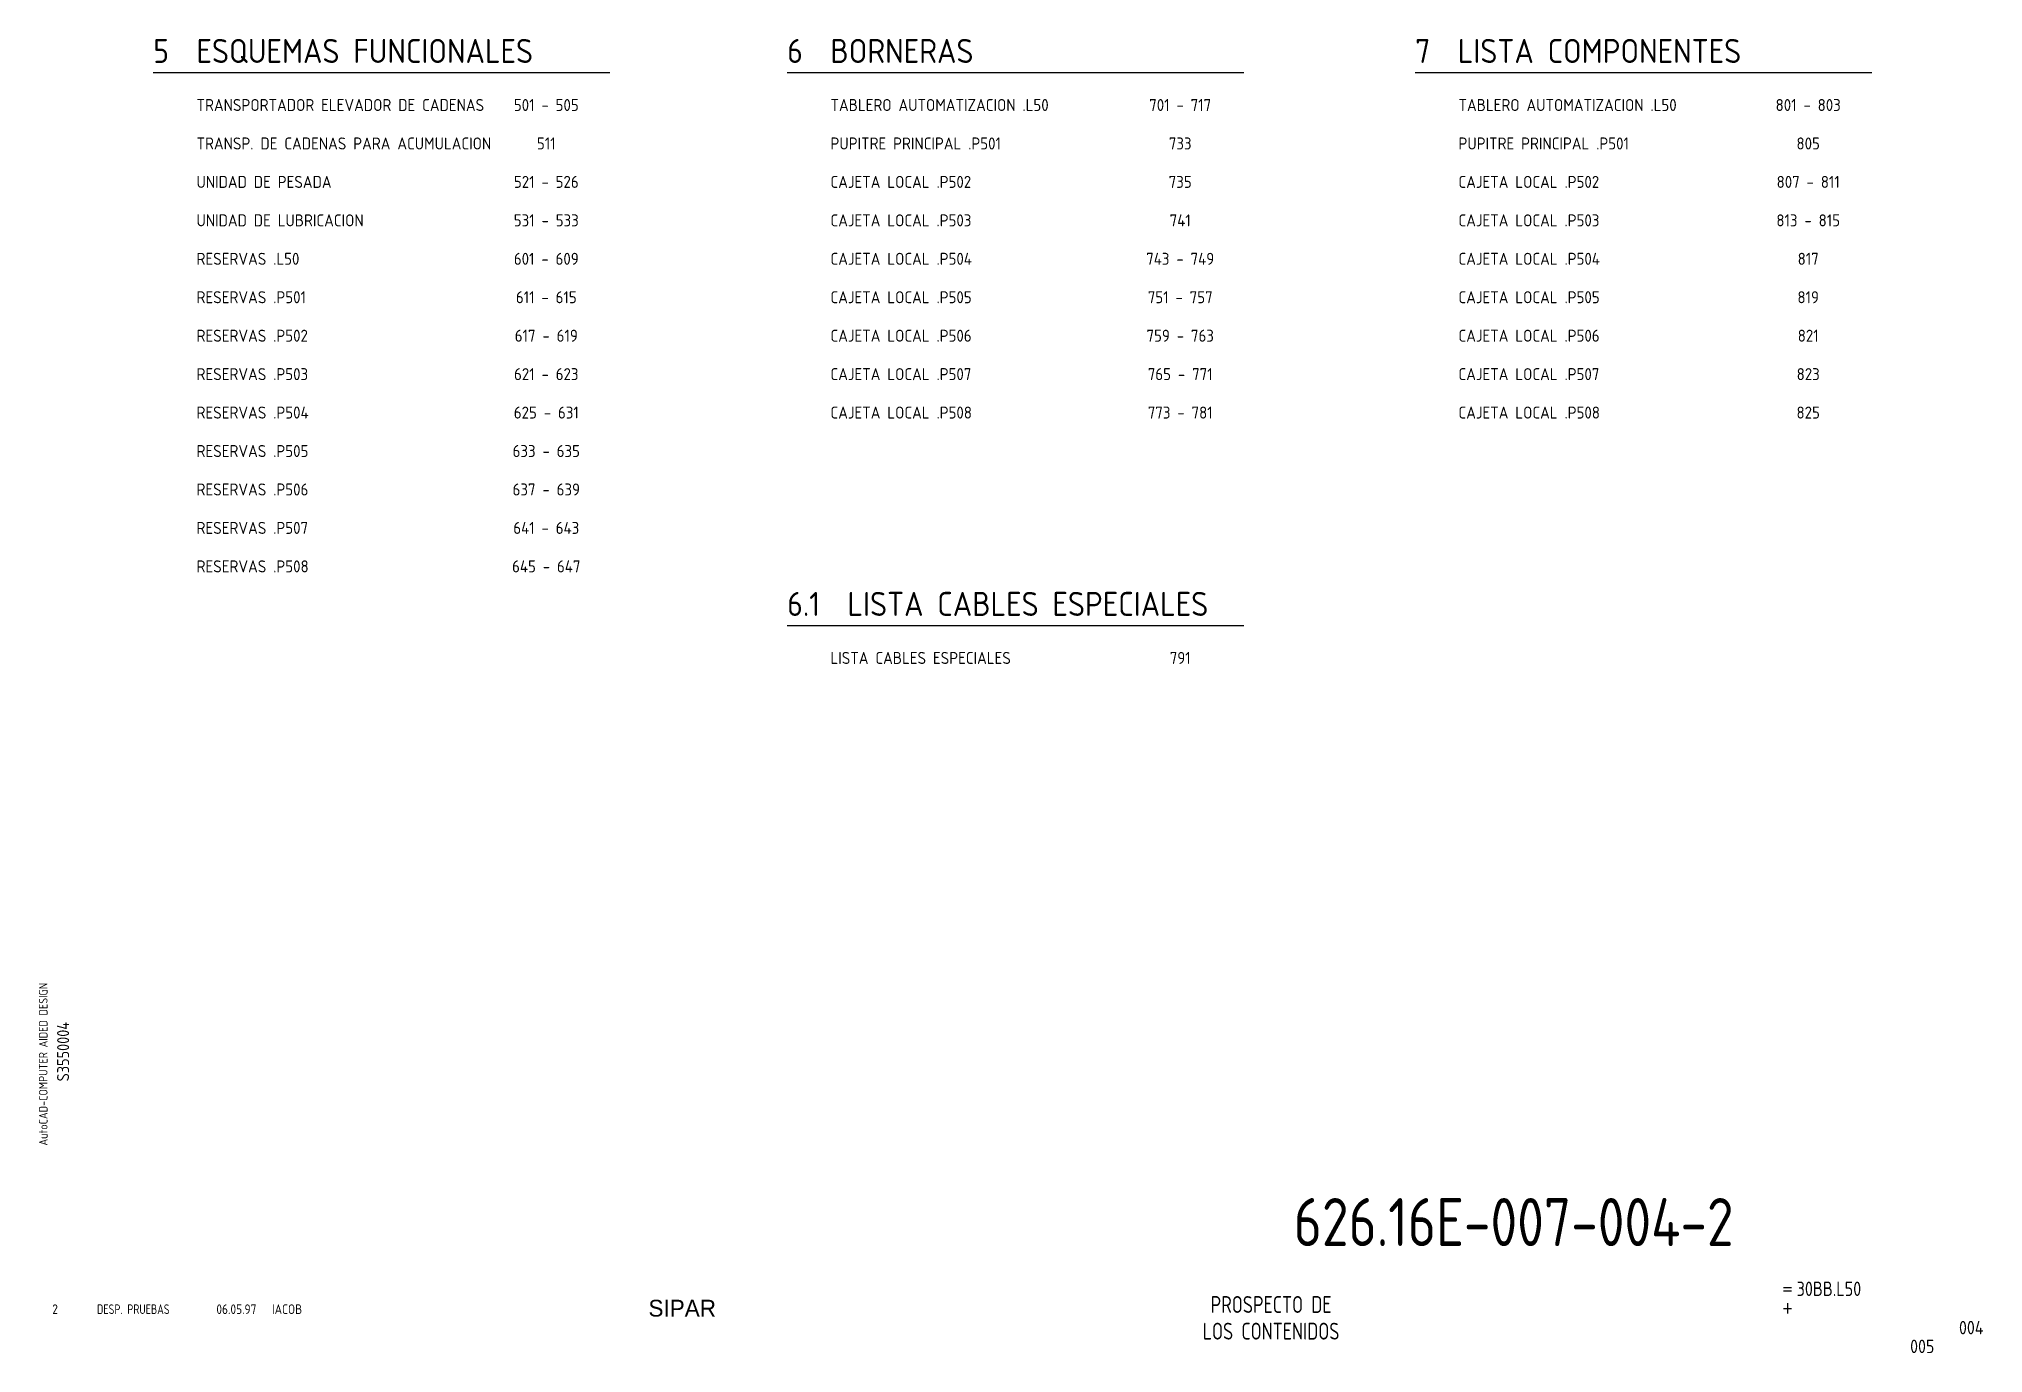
# Model space of a CAD drawing. Extents: x 10 to 414, y 6 to 279.
import ezdxf
from ezdxf.enums import TextEntityAlignment as Align

# ---------------------------------------------------------------- set-up
doc = ezdxf.new("R2010")
doc.units = 0
doc.header["$LTSCALE"] = 5
doc.header["$MEASUREMENT"] = 0
doc.layers.get('0').update_dxf_attribs({"linetype": 'CONTINUOUS'})
doc.layers.add('3', color=3, linetype='CONTINUOUS')
doc.layers.add('CART', color=7, linetype='CONTINUOUS')
doc.styles.add('DIN', font='DIN.shx', dxfattribs={"width": 0.85})
doc.styles.add('ISO', font='ISO')
doc.styles.add('N', font='ROMANS', dxfattribs={"width": 0.85, "height": 3})
doc.styles.add('X', font='UNIV.SHX', dxfattribs={"height": 3.5})

# ---------------------------------------------------------------- blocks, each defined once
blk = doc.blocks.new('REV2')
at = {"color": 3, "style": 'DIN'}
for s, width, p in [('2', 0.9, (12.45, 13.79)), ('DESP. PRUEBAS', 0.8, (21.76, 13.79)), ('06.05.97', 0.9, (46.59, 13.79)), ('IACOB', 0.9, (58.16, 13.79))]:
    blk.add_text(s, height=2, dxfattribs=dict(at, width=width)).set_placement(p)

msp = doc.modelspace()

# ---------------------------------------------------------------- linework, layer by layer
at = {"layer": '3'}
for p, q in [((33.46, 272.11), (128.46, 272.11)), ((165.34, 272.11), (260.34, 272.11)), ((295.98, 272.11), (390.98, 272.11)), ((165.34, 157.05), (260.34, 157.05))]:
    msp.add_line(p, q, dxfattribs=at)

# ---------------------------------------------------------------- block references
at = {"linetype": 'Continuous'}
msp.add_blockref('REV2', (0, 0), dxfattribs=at)

# ---------------------------------------------------------------- texts
at = {"color": 2, "style": 'ISO'}
for s, p in [('5  ESQUEMAS FUNCIONALES', (33.46, 274.11)), ('6  BORNERAS', (165.34, 274.11)), ('7  LISTA COMPONENTES', (295.98, 274.11)), ('6.1  LISTA CABLES ESPECIALES', (165.34, 159.05))]:
    msp.add_text(s, height=5, dxfattribs=at).set_placement(p)
at = {"style": 'ISO'}
for s, p in [('TRANSPORTADOR ELEVADOR DE CADENAS ', (42.46, 264.11)), ('TABLERO AUTOMATIZACION .L50', (174.34, 264.11)), ('TABLERO AUTOMATIZACION .L50', (304.98, 264.11)), ('TRANSP. DE CADENAS PARA ACUMULACION', (42.46, 256.11)), ('PUPITRE PRINCIPAL .P501', (174.34, 256.11)), ('PUPITRE PRINCIPAL .P501', (304.98, 256.11)), ('UNIDAD DE PESADA', (42.46, 248.11)), ('CAJETA LOCAL .P502', (174.34, 248.11)), ('CAJETA LOCAL .P502', (304.98, 248.11)), ('UNIDAD DE LUBRICACION', (42.46, 240.11)), ('CAJETA LOCAL .P503', (174.34, 240.11)), ('CAJETA LOCAL .P503', (304.98, 240.11)), ('RESERVAS .L50', (42.46, 232.11)), ('CAJETA LOCAL .P504', (174.34, 232.11)), ('CAJETA LOCAL .P504', (304.98, 232.11)), ('RESERVAS .P501', (42.46, 224.11)), ('CAJETA LOCAL .P505', (174.34, 224.11)), ('CAJETA LOCAL .P505', (304.98, 224.11)), ('RESERVAS .P502', (42.46, 216.11)), ('CAJETA LOCAL .P506', (174.34, 216.11)), ('CAJETA LOCAL .P506', (304.98, 216.11)), ('RESERVAS .P503', (42.46, 208.11)), ('CAJETA LOCAL .P507', (174.34, 208.11)), ('CAJETA LOCAL .P507', (304.98, 208.11)), ('RESERVAS .P504', (42.46, 200.11)), ('CAJETA LOCAL .P508', (174.34, 200.11)), ('CAJETA LOCAL .P508', (304.98, 200.11)), ('RESERVAS .P505', (42.46, 192.11)), ('RESERVAS .P506', (42.46, 184.11)), ('RESERVAS .P507', (42.46, 176.11)), ('RESERVAS .P508', (42.46, 168.11)), ('LISTA CABLES ESPECIALES', (174.34, 149.05))]:
    msp.add_text(s, height=2.5, dxfattribs=at).set_placement(p)
for s, p in [('501 - 505', (115.22, 264.11)), ('701 - 717', (247.09, 264.11)), ('801 - 803', (377.73, 264.11)), ('511', (115.22, 256.11)), ('733', (247.09, 256.11)), ('805', (377.73, 256.11)), ('521 - 526', (115.22, 248.11)), ('735', (247.09, 248.11)), ('807 - 811', (377.73, 248.11)), ('531 - 533', (115.22, 240.11)), ('741', (247.09, 240.11)), ('813 - 815', (377.73, 240.11)), ('601 - 609', (115.22, 232.11)), ('743 - 749', (247.09, 232.11)), ('817', (377.73, 232.11)), ('611 - 615', (115.22, 224.11)), ('751 - 757', (247.09, 224.11)), ('819', (377.73, 224.11)), ('617 - 619', (115.22, 216.11)), ('759 - 763', (247.09, 216.11)), ('821', (377.73, 216.11)), ('621 - 623', (115.22, 208.11)), ('765 - 771', (247.09, 208.11)), ('823', (377.73, 208.11)), ('625 - 631', (115.22, 200.11)), ('773 - 781', (247.09, 200.11)), ('825', (377.73, 200.11)), ('633 - 635', (115.22, 192.11)), ('637 - 639', (115.22, 184.11)), ('641 - 643', (115.22, 176.11)), ('645 - 647', (115.22, 168.11)), ('791', (247.09, 149.05))]:
    msp.add_text(s, height=2.5, dxfattribs=at).set_placement(p, align=Align.CENTER)
at = {"color": 2, "style": 'DIN', "width": 0.8}
for s, p in [('PROSPECTO DE', (266, 14.02)), ('LOS CONTENIDOS', (266, 8.47))]:
    msp.add_text(s, height=3.5, dxfattribs=at).set_placement(p, align=Align.CENTER)
at = {"color": 2, "insert": (270.7, 37.92), "char_height": 10, "width": 111.0411, "attachment_point": 1, "style": 'DIN'}
msp.add_mtext('626.16E-007-004-2', dxfattribs=at)
at = {"layer": 'CART', "color": 1, "style": 'DIN', "width": 0.9}
msp.add_text('AutoCAD-COMPUTER AIDED DESIGN', height=1.8, rotation=90, dxfattribs=at).set_placement((11.47, 48.84))
at = {"layer": 'CART', "color": 3, "style": 'N', "width": 0.85}
for s, p in [('=', (372.24, 17.91)), ('+', (372.24, 13.87))]:
    msp.add_text(s, height=2.5, dxfattribs=at).set_placement(p)
at = {"layer": 'CART', "color": 3, "style": 'DIN', "width": 0.9, "flags": 1}
msp.add_attdef('S3550004', text='', height=2.5, rotation=90, dxfattribs=at).set_placement((15.95, 68.38), align=Align.CENTER)
at = {"layer": 'CART', "color": 3, "style": 'DIN', "width": 0.85}
msp.add_attdef('30BB.L50', text='', height=3, dxfattribs=at).set_placement((375.33, 16.63), align=Align.BOTTOM_LEFT)
at = {"layer": 'CART', "color": 6, "style": 'X', "flags": 1}
msp.add_attdef('SIPAR', text='', height=3.5, dxfattribs=at).set_placement((143.5, 15), align=Align.MIDDLE)
at = {"layer": 'CART', "color": 2, "style": 'DIN', "width": 0.9, "flags": 1}
msp.add_attdef('004', text='', height=2.8, dxfattribs=at).set_placement((414.2, 9.56), align=Align.RIGHT)
at = {"layer": 'CART', "color": 7, "style": 'DIN', "width": 0.9, "flags": 1}
msp.add_attdef('005', (398.93, 5.65), '', height=2.8, dxfattribs=at)

doc.saveas('drawing.dxf')
